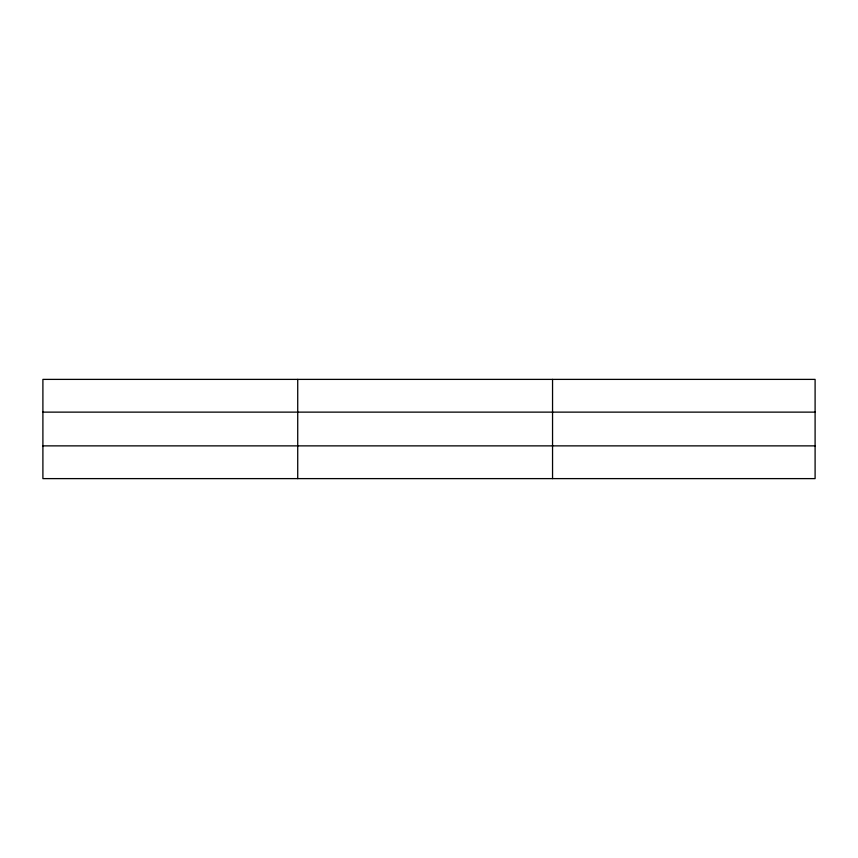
<?xml version="1.0" encoding="UTF-8"?>
<svg xmlns="http://www.w3.org/2000/svg" width="858" height="858" viewBox="0 0 858 858"><rect width="100%" height="100%" fill="white"/><g stroke="black" fill="none" stroke-linecap="round" stroke-linejoin="round"><path stroke-width="1.29" d="M297.726 478.614L297.726 379.386M552.552 478.614L552.552 379.386M815.1 412.13L815.1 379.386L42.9 379.386L42.9 478.614L815.1 478.614L815.1 412.13L42.9 412.13M42.9 445.87L815.1 445.87"/></g></svg>
